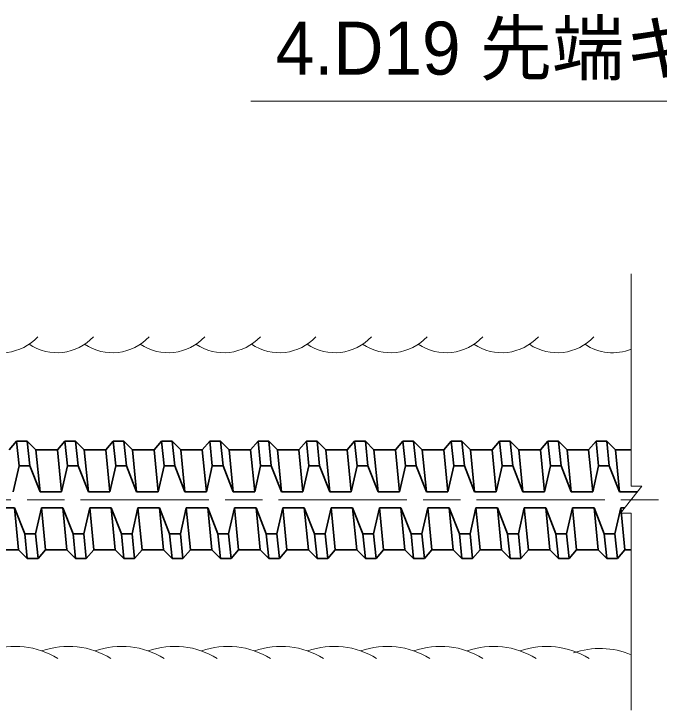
# Model space of a CAD drawing. Units: millimetres at full size, sheet at 1:2; details may follow other scales. Extents: x 2129 to 3811, y 1526 to 2714.
# Drawn here: x 3276.6 to 3397.2, y 2392.9 to 2522.9 of the extents above; entities that cross this region are included whole.
import ezdxf
from ezdxf.enums import TextEntityAlignment as Align

# ---------------------------------------------------------------- set-up
doc = ezdxf.new("R2010")
doc.units = ezdxf.units.MM
doc.header["$LTSCALE"] = 2
doc.linetypes.add('CHAIN', pattern=[18.5, 12, -1.5, 3.5, -1.5])
for name, color, linetype, lineweight in [('1 外形線', 7, 'Continuous', 35), ('2 細い実線', 3, 'Continuous', 20), ('4中心線', 1, 'CHAIN', 15), ('6寸法線', 4, 'Continuous', 13)]:
    doc.layers.add(name, color=color, linetype=linetype, lineweight=lineweight)
doc.styles.add('ＭＳ Ｐゴシック', font='')
doc.styles.get('ＭＳ Ｐゴシック').set_extended_font_data('MS PGothic')

msp = doc.modelspace()

# ---------------------------------------------------------------- linework, layer by layer
at = {"layer": '1 外形線'}
for p, q in [((3277.116, 2443.098), (3275.723, 2441.493)), ((3277.591, 2438.474), (3277.116, 2443.098)), ((3279.116, 2443.098), (3277.116, 2443.098)), ((3279.591, 2438.474), (3279.116, 2443.098)), ((3279.116, 2443.098), (3280.733, 2441.493)), ((3286.14, 2443.097), (3284.747, 2441.492)), ((3286.615, 2438.474), (3286.14, 2443.097)), ((3288.14, 2443.097), (3286.14, 2443.097)), ((3288.615, 2438.474), (3288.14, 2443.097)), ((3288.14, 2443.097), (3289.757, 2441.493)), ((3295.164, 2443.097), (3293.77, 2441.492)), ((3295.639, 2438.474), (3295.164, 2443.097)), ((3297.164, 2443.097), (3295.164, 2443.097)), ((3297.639, 2438.473), (3297.164, 2443.097)), ((3297.164, 2443.097), (3298.781, 2441.492)), ((3304.188, 2443.097), (3302.794, 2441.492)), ((3304.663, 2438.473), (3304.188, 2443.097)), ((3306.188, 2443.096), (3304.188, 2443.097)), ((3306.663, 2438.473), (3306.188, 2443.096)), ((3306.188, 2443.096), (3307.805, 2441.492)), ((3313.212, 2443.096), (3311.818, 2441.491)), ((3313.687, 2438.473), (3313.212, 2443.096)), ((3315.212, 2443.096), (3313.212, 2443.096)), ((3315.687, 2438.472), (3315.212, 2443.096)), ((3315.212, 2443.096), (3316.828, 2441.491)), ((3322.235, 2443.096), (3320.842, 2441.491)), ((3322.711, 2438.473), (3322.235, 2443.096)), ((3324.236, 2443.096), (3322.235, 2443.096)), ((3324.711, 2438.472), (3324.236, 2443.096)), ((3324.236, 2443.096), (3325.852, 2441.491)), ((3331.259, 2443.096), (3329.866, 2441.491)), ((3331.734, 2438.472), (3331.259, 2443.096)), ((3333.259, 2443.095), (3331.259, 2443.096)), ((3333.734, 2438.472), (3333.259, 2443.095)), ((3333.259, 2443.095), (3334.876, 2441.491)), ((3340.283, 2443.095), (3338.89, 2441.49)), ((3340.758, 2438.472), (3340.283, 2443.095)), ((3342.283, 2443.095), (3340.283, 2443.095)), ((3342.758, 2438.471), (3342.283, 2443.095)), ((3342.283, 2443.095), (3343.9, 2441.49)), ((3349.307, 2443.095), (3347.913, 2441.49)), ((3349.782, 2438.471), (3349.307, 2443.095)), ((3351.307, 2443.095), (3349.307, 2443.095)), ((3351.782, 2438.471), (3351.307, 2443.095)), ((3351.307, 2443.095), (3352.924, 2441.49)), ((3358.331, 2443.094), (3356.937, 2441.49)), ((3358.806, 2438.471), (3358.331, 2443.094)), ((3360.331, 2443.094), (3358.331, 2443.094)), ((3360.806, 2438.471), (3360.331, 2443.094)), ((3360.331, 2443.094), (3361.948, 2441.49)), ((3367.355, 2443.094), (3365.961, 2441.489)), ((3367.83, 2438.471), (3367.355, 2443.094)), ((3369.355, 2443.094), (3367.355, 2443.094)), ((3369.83, 2438.47), (3369.355, 2443.094)), ((3369.355, 2443.094), (3370.971, 2441.489)), ((3376.378, 2443.094), (3374.985, 2441.489)), ((3376.854, 2438.47), (3376.378, 2443.094)), ((3378.379, 2443.093), (3376.378, 2443.094)), ((3378.854, 2438.47), (3378.379, 2443.093)), ((3378.379, 2443.093), (3379.995, 2441.489)), ((3385.402, 2443.093), (3384.009, 2441.488)), ((3387.402, 2443.093), (3385.402, 2443.093)), ((3385.877, 2438.47), (3385.402, 2443.093)), ((3387.402, 2443.093), (3389.019, 2441.489)), ((3387.877, 2438.47), (3387.402, 2443.093)), ((3284.747, 2441.493), (3280.733, 2441.493)), ((3281.497, 2433.624), (3280.733, 2441.493)), ((3285.511, 2433.624), (3284.746, 2441.492)), ((3293.77, 2441.492), (3289.757, 2441.493)), ((3290.521, 2433.624), (3289.757, 2441.493)), ((3294.535, 2433.624), (3293.77, 2441.491)), ((3302.794, 2441.492), (3298.781, 2441.492)), ((3299.545, 2433.623), (3298.781, 2441.492)), ((3303.559, 2433.623), (3302.794, 2441.491)), ((3311.818, 2441.492), (3307.805, 2441.492)), ((3308.569, 2433.623), (3307.805, 2441.492)), ((3312.583, 2433.623), (3311.818, 2441.491)), ((3320.842, 2441.491), (3316.828, 2441.491)), ((3317.593, 2433.623), (3316.828, 2441.491)), ((3321.606, 2433.623), (3320.842, 2441.49)), ((3329.866, 2441.491), (3325.852, 2441.491)), ((3326.616, 2433.622), (3325.852, 2441.491)), ((3330.63, 2433.622), (3329.866, 2441.49)), ((3338.89, 2441.491), (3334.876, 2441.491)), ((3335.64, 2433.622), (3334.876, 2441.491)), ((3339.654, 2433.622), (3338.889, 2441.49)), ((3347.913, 2441.49), (3343.9, 2441.49)), ((3344.664, 2433.622), (3343.9, 2441.49)), ((3348.678, 2433.621), (3347.913, 2441.489)), ((3356.937, 2441.49), (3352.924, 2441.49)), ((3353.688, 2433.621), (3352.924, 2441.49)), ((3357.702, 2433.621), (3356.937, 2441.489)), ((3365.961, 2441.49), (3361.948, 2441.49)), ((3362.712, 2433.621), (3361.948, 2441.49)), ((3366.726, 2433.621), (3365.961, 2441.488)), ((3374.985, 2441.489), (3370.971, 2441.489)), ((3371.736, 2433.621), (3370.971, 2441.489)), ((3375.749, 2433.62), (3374.985, 2441.488)), ((3380.759, 2433.62), (3379.995, 2441.489)), ((3384.009, 2441.489), (3379.995, 2441.489)), ((3384.773, 2433.62), (3384.009, 2441.488)), ((3389.783, 2433.62), (3389.019, 2441.489)), ((3391.973, 2441.489), (3389.019, 2441.489)), ((3277.591, 2438.474), (3276.487, 2433.624)), ((3277.591, 2438.474), (3279.591, 2438.474)), ((3279.591, 2438.474), (3281.497, 2433.624)), ((3286.615, 2438.474), (3285.511, 2433.624)), ((3286.615, 2438.474), (3288.615, 2438.474)), ((3288.615, 2438.474), (3290.521, 2433.624)), ((3295.639, 2438.474), (3294.535, 2433.623)), ((3295.639, 2438.474), (3297.639, 2438.473)), ((3297.639, 2438.473), (3299.545, 2433.623)), ((3304.663, 2438.473), (3303.559, 2433.623)), ((3304.663, 2438.473), (3306.663, 2438.473)), ((3306.663, 2438.473), (3308.569, 2433.623)), ((3313.687, 2438.473), (3312.582, 2433.623)), ((3313.687, 2438.473), (3315.687, 2438.472)), ((3315.687, 2438.472), (3317.593, 2433.623)), ((3322.711, 2438.473), (3321.606, 2433.622)), ((3322.711, 2438.473), (3324.711, 2438.472)), ((3324.711, 2438.472), (3326.616, 2433.622)), ((3331.734, 2438.472), (3330.63, 2433.622)), ((3331.734, 2438.472), (3333.734, 2438.472)), ((3333.734, 2438.472), (3335.64, 2433.622)), ((3340.758, 2438.472), (3339.654, 2433.622)), ((3340.758, 2438.472), (3342.758, 2438.471)), ((3342.758, 2438.471), (3344.664, 2433.622)), ((3349.782, 2438.471), (3348.678, 2433.621)), ((3349.782, 2438.471), (3351.782, 2438.471)), ((3351.782, 2438.471), (3353.688, 2433.621)), ((3358.806, 2438.471), (3357.702, 2433.621)), ((3358.806, 2438.471), (3360.806, 2438.471)), ((3360.806, 2438.471), (3362.712, 2433.621)), ((3367.83, 2438.471), (3366.725, 2433.621)), ((3367.83, 2438.471), (3369.83, 2438.47)), ((3369.83, 2438.47), (3371.736, 2433.621)), ((3376.854, 2438.47), (3375.749, 2433.62)), ((3376.854, 2438.47), (3378.854, 2438.47)), ((3378.854, 2438.47), (3380.759, 2433.62)), ((3385.877, 2438.47), (3384.773, 2433.62)), ((3385.877, 2438.47), (3387.877, 2438.47)), ((3387.877, 2438.47), (3389.783, 2433.62)), ((3285.511, 2433.624), (3281.497, 2433.624)), ((3294.535, 2433.624), (3290.521, 2433.624)), ((3303.559, 2433.623), (3299.545, 2433.623)), ((3312.583, 2433.623), (3308.569, 2433.623)), ((3321.606, 2433.623), (3317.593, 2433.623)), ((3330.63, 2433.622), (3326.616, 2433.622)), ((3339.654, 2433.622), (3335.64, 2433.622)), ((3348.678, 2433.621), (3344.664, 2433.622)), ((3357.702, 2433.621), (3353.688, 2433.621)), ((3366.726, 2433.621), (3362.712, 2433.621)), ((3375.749, 2433.62), (3371.736, 2433.621)), ((3384.773, 2433.62), (3380.76, 2433.62)), ((3393.135, 2433.62), (3389.783, 2433.62)), ((3276.735, 2430.624), (3272.721, 2430.625)), ((3278.641, 2425.774), (3276.735, 2430.624)), ((3277.499, 2422.793), (3276.735, 2430.624)), ((3280.641, 2425.774), (3281.745, 2430.624)), ((3285.759, 2430.623), (3281.745, 2430.625)), ((3282.509, 2422.793), (3281.745, 2430.624)), ((3287.665, 2425.774), (3285.759, 2430.623)), ((3286.523, 2422.793), (3285.759, 2430.623)), ((3289.665, 2425.774), (3290.769, 2430.623)), ((3294.783, 2430.623), (3290.769, 2430.624)), ((3291.533, 2422.793), (3290.769, 2430.623)), ((3296.688, 2425.773), (3294.783, 2430.623)), ((3295.547, 2422.792), (3294.783, 2430.623)), ((3298.688, 2425.774), (3299.793, 2430.623)), ((3303.806, 2430.623), (3299.793, 2430.624)), ((3300.557, 2422.792), (3299.793, 2430.623)), ((3305.712, 2425.773), (3303.806, 2430.623)), ((3304.571, 2422.792), (3303.806, 2430.623)), ((3307.712, 2425.773), (3308.817, 2430.622)), ((3312.83, 2430.622), (3308.817, 2430.623)), ((3309.581, 2422.792), (3308.817, 2430.622)), ((3314.736, 2425.773), (3312.83, 2430.622)), ((3313.595, 2422.792), (3312.83, 2430.622)), ((3316.736, 2425.773), (3317.84, 2430.622)), ((3318.605, 2422.792), (3317.84, 2430.622)), ((3321.854, 2430.622), (3317.841, 2430.623)), ((3322.618, 2422.791), (3321.854, 2430.622)), ((3323.76, 2425.772), (3321.854, 2430.622)), ((3325.76, 2425.773), (3326.864, 2430.622)), ((3330.878, 2430.622), (3326.864, 2430.623)), ((3327.629, 2422.791), (3326.864, 2430.622)), ((3331.642, 2422.791), (3330.878, 2430.622)), ((3332.784, 2425.772), (3330.878, 2430.621)), ((3334.784, 2425.772), (3335.888, 2430.621)), ((3339.902, 2430.621), (3335.888, 2430.622)), ((3336.652, 2422.791), (3335.888, 2430.621)), ((3340.666, 2422.791), (3339.902, 2430.621)), ((3341.808, 2425.771), (3339.902, 2430.621)), ((3343.808, 2425.772), (3344.912, 2430.621)), ((3348.926, 2430.621), (3344.912, 2430.622)), ((3345.676, 2422.79), (3344.912, 2430.621)), ((3349.69, 2422.79), (3348.926, 2430.621)), ((3350.831, 2425.771), (3348.926, 2430.621)), ((3352.831, 2425.772), (3353.936, 2430.621)), ((3357.949, 2430.62), (3353.936, 2430.622)), ((3354.7, 2422.79), (3353.936, 2430.621)), ((3358.714, 2422.79), (3357.949, 2430.62)), ((3359.855, 2425.771), (3357.949, 2430.62)), ((3361.855, 2425.771), (3362.96, 2430.62)), ((3366.973, 2430.62), (3362.96, 2430.621)), ((3363.724, 2422.79), (3362.96, 2430.62)), ((3367.738, 2422.79), (3366.973, 2430.62)), ((3368.879, 2425.77), (3366.973, 2430.62)), ((3370.879, 2425.771), (3371.983, 2430.62)), ((3372.748, 2422.789), (3371.983, 2430.62)), ((3375.997, 2430.62), (3371.984, 2430.621)), ((3376.761, 2422.789), (3375.997, 2430.62)), ((3377.903, 2425.77), (3375.997, 2430.62)), ((3379.903, 2425.77), (3381.007, 2430.62)), ((3385.021, 2430.619), (3381.007, 2430.621)), ((3381.772, 2422.789), (3381.007, 2430.62)), ((3386.927, 2425.77), (3385.021, 2430.619)), ((3385.785, 2422.789), (3385.021, 2430.619)), ((3388.927, 2425.77), (3390.031, 2430.619)), ((3390.743, 2430.62), (3390.031, 2430.62)), ((3390.795, 2422.789), (3390.031, 2430.619)), ((3278.641, 2425.774), (3280.641, 2425.774)), ((3279.116, 2421.197), (3278.641, 2425.774)), ((3281.116, 2421.197), (3280.641, 2425.774)), ((3287.665, 2425.774), (3289.665, 2425.774)), ((3288.14, 2421.197), (3287.665, 2425.774)), ((3290.14, 2421.196), (3289.665, 2425.774)), ((3296.688, 2425.773), (3298.688, 2425.774)), ((3297.164, 2421.196), (3296.688, 2425.773)), ((3299.164, 2421.196), (3298.688, 2425.774)), ((3305.712, 2425.773), (3307.712, 2425.773)), ((3306.187, 2421.196), (3305.712, 2425.773)), ((3308.187, 2421.196), (3307.712, 2425.773)), ((3314.736, 2425.773), (3316.736, 2425.773)), ((3315.211, 2421.196), (3314.736, 2425.773)), ((3317.211, 2421.195), (3316.736, 2425.773)), ((3323.76, 2425.772), (3325.76, 2425.773)), ((3324.235, 2421.195), (3323.76, 2425.772)), ((3326.235, 2421.195), (3325.76, 2425.773)), ((3333.259, 2421.195), (3332.784, 2425.772)), ((3332.784, 2425.772), (3334.784, 2425.772)), ((3335.259, 2421.195), (3334.784, 2425.772)), ((3341.808, 2425.771), (3343.808, 2425.772)), ((3342.283, 2421.195), (3341.808, 2425.771)), ((3344.283, 2421.194), (3343.808, 2425.772)), ((3350.831, 2425.771), (3352.831, 2425.772)), ((3351.307, 2421.194), (3350.831, 2425.771)), ((3353.307, 2421.194), (3352.831, 2425.772)), ((3360.33, 2421.194), (3359.855, 2425.771)), ((3359.855, 2425.771), (3361.855, 2425.771)), ((3362.33, 2421.193), (3361.855, 2425.771)), ((3368.879, 2425.77), (3370.879, 2425.771)), ((3369.354, 2421.193), (3368.879, 2425.77)), ((3371.354, 2421.193), (3370.879, 2425.771)), ((3378.378, 2421.193), (3377.903, 2425.77)), ((3377.903, 2425.77), (3379.903, 2425.77)), ((3380.378, 2421.193), (3379.903, 2425.77)), ((3387.402, 2421.193), (3386.927, 2425.77)), ((3386.927, 2425.77), (3388.927, 2425.77)), ((3389.402, 2421.192), (3388.927, 2425.77)), ((3277.499, 2422.793), (3273.486, 2422.793)), ((3279.116, 2421.197), (3277.499, 2422.793)), ((3281.116, 2421.197), (3282.509, 2422.793)), ((3286.523, 2422.793), (3282.509, 2422.793)), ((3288.14, 2421.197), (3286.523, 2422.793)), ((3290.14, 2421.196), (3291.533, 2422.793)), ((3295.547, 2422.792), (3291.533, 2422.793)), ((3297.164, 2421.196), (3295.547, 2422.792)), ((3299.164, 2421.196), (3300.557, 2422.792)), ((3304.571, 2422.792), (3300.557, 2422.792)), ((3306.187, 2421.196), (3304.571, 2422.792)), ((3308.187, 2421.196), (3309.581, 2422.792)), ((3313.595, 2422.792), (3309.581, 2422.792)), ((3315.211, 2421.196), (3313.595, 2422.792)), ((3317.211, 2421.195), (3318.605, 2422.792)), ((3322.618, 2422.791), (3318.605, 2422.792)), ((3324.235, 2421.195), (3322.618, 2422.791)), ((3326.235, 2421.195), (3327.629, 2422.791)), ((3331.642, 2422.791), (3327.629, 2422.791)), ((3333.259, 2421.195), (3331.642, 2422.791)), ((3335.259, 2421.195), (3336.652, 2422.791)), ((3340.666, 2422.791), (3336.652, 2422.791)), ((3342.283, 2421.195), (3340.666, 2422.791)), ((3344.283, 2421.194), (3345.676, 2422.79)), ((3349.69, 2422.79), (3345.676, 2422.79)), ((3351.307, 2421.194), (3349.69, 2422.79)), ((3353.307, 2421.194), (3354.7, 2422.79)), ((3358.714, 2422.79), (3354.7, 2422.79)), ((3360.33, 2421.194), (3358.714, 2422.79)), ((3362.33, 2421.193), (3363.724, 2422.79)), ((3367.738, 2422.79), (3363.724, 2422.79)), ((3369.354, 2421.193), (3367.738, 2422.79)), ((3371.354, 2421.193), (3372.748, 2422.789)), ((3376.761, 2422.789), (3372.748, 2422.789)), ((3378.378, 2421.193), (3376.761, 2422.789)), ((3380.378, 2421.193), (3381.772, 2422.789)), ((3385.785, 2422.789), (3381.772, 2422.789)), ((3387.402, 2421.193), (3385.785, 2422.789)), ((3389.402, 2421.192), (3390.795, 2422.789)), ((3391.972, 2422.789), (3390.796, 2422.789)), ((3281.116, 2421.197), (3279.116, 2421.197)), ((3290.14, 2421.196), (3288.14, 2421.197)), ((3299.164, 2421.196), (3297.164, 2421.196)), ((3308.187, 2421.196), (3306.187, 2421.196)), ((3317.211, 2421.195), (3315.211, 2421.196)), ((3326.235, 2421.195), (3324.235, 2421.195)), ((3335.259, 2421.195), (3333.259, 2421.195)), ((3344.283, 2421.194), (3342.283, 2421.195)), ((3353.307, 2421.194), (3351.307, 2421.194)), ((3362.33, 2421.193), (3360.33, 2421.194)), ((3371.354, 2421.193), (3369.354, 2421.193)), ((3380.378, 2421.193), (3378.378, 2421.193)), ((3389.402, 2421.192), (3387.402, 2421.193))]:
    msp.add_line(p, q, dxfattribs=at)
at = {"layer": '2 細い実線'}
for p, q in [((3391.974, 2474.31), (3391.973, 2434.67)), ((3389.973, 2429.654), (3393.973, 2434.671)), ((3391.973, 2434.67), (3393.973, 2434.671)), ((3391.973, 2429.654), (3389.973, 2429.654)), ((3391.972, 2392.863), (3391.973, 2429.654))]:
    msp.add_line(p, q, dxfattribs=at)
for centre, radius, start, end in [((3274.239, 2468.963), 9.363, 236.29887, 317.16546), ((3284.629, 2468.963), 9.363, 236.29887, 317.16546), ((3295.019, 2468.962), 9.363, 236.29887, 317.16546), ((3305.409, 2468.962), 9.363, 236.29887, 317.16546), ((3315.799, 2468.962), 9.363, 236.29887, 317.16546), ((3326.189, 2468.962), 9.363, 236.29887, 317.16546), ((3336.579, 2468.961), 9.363, 236.29887, 317.16546), ((3346.969, 2468.961), 9.363, 236.29887, 317.16546), ((3357.359, 2468.961), 9.363, 236.29887, 317.16546), ((3367.749, 2468.961), 9.363, 236.29887, 317.16546), ((3378.139, 2468.96), 9.363, 236.29887, 317.16546), ((3388.529, 2468.96), 9.363, 236.29887, 291.57812), ((3276.89, 2389.814), 14.948, 58.00557, 109.39837), ((3286.82, 2389.814), 14.948, 58.00557, 109.39837), ((3296.749, 2389.813), 14.948, 58.00557, 109.39837), ((3306.679, 2389.813), 14.948, 58.00557, 109.39837), ((3316.609, 2389.812), 14.948, 58.00557, 109.39837), ((3326.539, 2389.812), 14.948, 58.00557, 109.39837), ((3336.469, 2389.811), 14.948, 58.00557, 109.39837), ((3346.399, 2389.811), 14.948, 58.00557, 109.39837), ((3356.329, 2389.81), 14.948, 58.00557, 109.39837), ((3366.259, 2389.81), 14.948, 58.00557, 109.39837), ((3376.189, 2389.809), 14.948, 58.00557, 109.39837), ((3386.119, 2389.425), 14.948, 66.9446, 109.39837)]:
    msp.add_arc(centre, radius, start, end, dxfattribs=at)
at = {"layer": '4中心線'}
msp.add_line((3572.058, 2432.149), (2342.591, 2432.137), dxfattribs=at)
at = {"layer": '6寸法線'}
msp.add_lwpolyline([(3472.386, 2444.103), (3470.713, 2448.815), (3450.201, 2506.594), (3320.887, 2506.594)], dxfattribs=at)

# ---------------------------------------------------------------- texts
at = {"layer": '6寸法線', "color": 7, "style": 'ＭＳ Ｐゴシック'}
msp.add_text('4.D19 先端キャップ', height=9.897, dxfattribs=at).set_placement((3325.529, 2508.561), align=Align.BOTTOM_LEFT)

doc.saveas('drawing.dxf')
